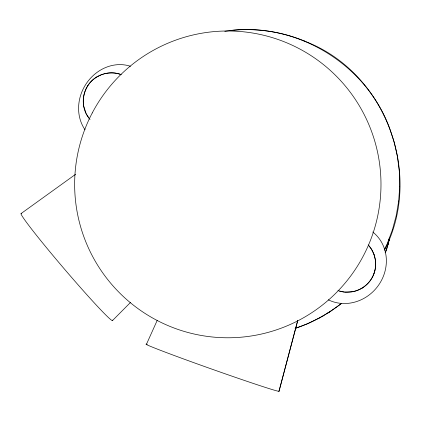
<?xml version="1.0" encoding="UTF-8"?>
<svg xmlns="http://www.w3.org/2000/svg" width="421" height="421" viewBox="0 0 421 421"><rect width="100%" height="100%" fill="white"/><g stroke="black" fill="none" stroke-linecap="round" stroke-linejoin="round"><path stroke-width="0.63" d="M375.59 265.462L375.343 259.941L373.99 254.489M375.669 264.414C375.685 277.26 365.833 289.216 353.193 291.606M398.661 201.201L399.724 186.292M375.316 268.182L375.595 265.44M385.152 252.81L386.678 249.343L388.893 240.38M388.672 242.291L389.046 239.123M388.736 241.433L389.341 238.023M396.193 215.862L398.692 201.038M374.779 270.866L375.322 268.145M384.452 249.411L387.078 244.117L392.383 229.877M385.604 252.084L388.351 243.243M337.963 290.548C352.045 295.968 369.317 287.764 374.001 273.413M387.978 245.048L389.199 239.181M278.965 391.377L297.747 320.423M279.023 391.235L297.652 320.865M392.319 230.208L396.235 215.61M373.985 273.482L374.79 270.814M146.424 344.331L157.259 320.27M86.405 88.157C83.684 93.467 82.616 99.64 83.59 105.539M384.462 250.216C423.331 175.036 386.404 74.464 307.977 42.505M87.726 85.863C94.383 75.075 108.734 70.096 120.643 74.401M86.368 88.221L87.768 85.789M112.396 320.665L130.473 302.467M341.32 303.62L330.795 311.177L323.123 315.897M21.208 213.463L75.638 174.283M340.705 304.046C326.928 314.382 311.74 323.075 295.268 328.28M96.688 77.043C82.263 85.352 78.659 107.029 90.041 119.422M362.149 288.053L363.37 287.269M326.838 313.682L330.795 311.177M96.63 77.075L97.283 76.685M97.825 76.38L101.008 74.864M295.068 328.522L307.962 323.565L319.697 317.802M97.225 76.722L97.888 76.343M319.376 317.992L323.444 315.708M101.656 74.617L103.624 73.97M104.292 73.786C109.881 72.307 115.922 72.607 121.327 74.67M352.514 291.737L344.936 292.085M224.803 31.328C293.637 20.029 365.865 62.955 389.667 128.384M229.687 30.554C254.889 27.744 280.77 31.343 304.246 40.932M344.246 292.016L339.51 291.053M299.984 39.264L300.331 39.406M311.998 44.337L312.329 44.473M303.904 40.79L308.314 42.642M368.207 244.89L371.49 249.253L374.006 254.531M369.122 245.896C372.669 250.148 374.932 255.452 375.511 260.962M88.973 118.138L86.389 114.049M86.079 113.428L83.705 106.224M383.61 114.533L383.726 114.854M389.588 128.137L394.277 142.424M394.224 142.261L397.508 156.849M397.471 156.765L399.329 171.515M375.574 261.651L375.669 263.725M399.303 171.515L399.703 186.377M278.828 391.093A70.407 1.552 19.5 0 1 210.184 368.528A70.407 1.552 19.5 0 1 147.245 344.289M112.481 320.081A70.407 3.11 49.5 0 1 64.587 269.251A70.407 3.11 49.5 0 1 21.603 213.579M372.753 232.003A40.774 37.632 -50.8 0 1 379.326 284.054A40.774 37.632 -50.8 0 1 328.296 299.82M85.037 129.779A40.774 36.164 -59.2 0 1 87.058 82.49A40.774 36.164 -59.2 0 1 130.484 66.281M92.262 112.933A153.397 153.17 85.8 0 0 233.834 337.663A153.397 153.17 85.8 0 0 357.355 102.556A153.397 153.17 85.8 0 0 92.262 112.933"/></g></svg>
